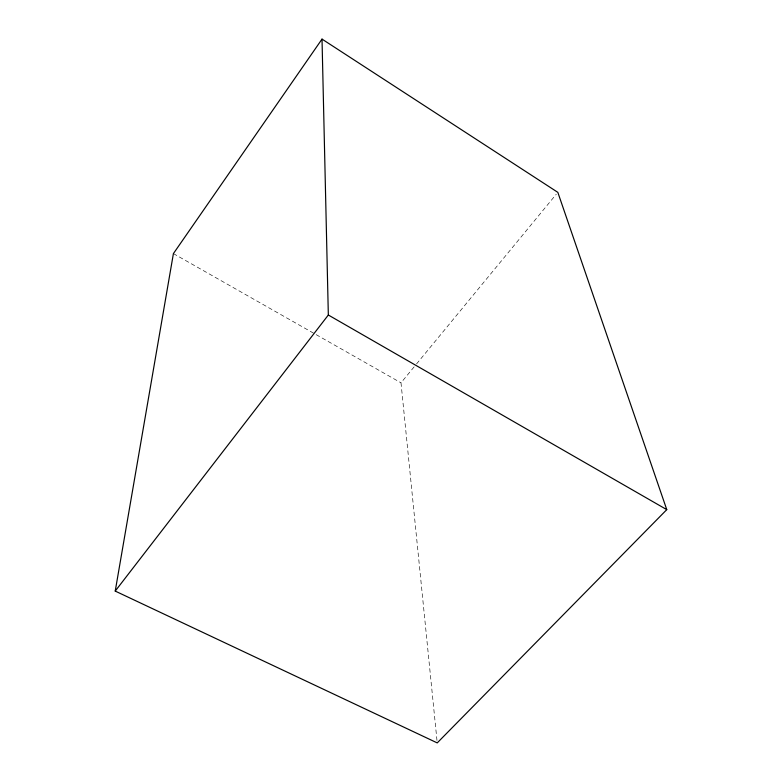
<?xml version="1.0" encoding="UTF-8"?>
<svg xmlns="http://www.w3.org/2000/svg" width="782" height="782" viewBox="0 0 782 782"><rect width="100%" height="100%" fill="white"/><g stroke="black" fill="none" stroke-linecap="round" stroke-linejoin="round"><path stroke-width="0.59" stroke-dasharray="3.91 2.93" d="M436.982 740.476L401 382.818L415.75 364.901M416.532 363.962L556.276 194.239M173.409 253.593L401 382.818"/><path stroke-width="1.17" d="M115.228 591.084L173.409 253.593L322.018 39.1L557.83 192.352L666.772 509.639L437.226 742.9L115.228 591.084L328.332 315.009L322.018 39.1M328.332 315.009L666.772 509.639"/></g></svg>
